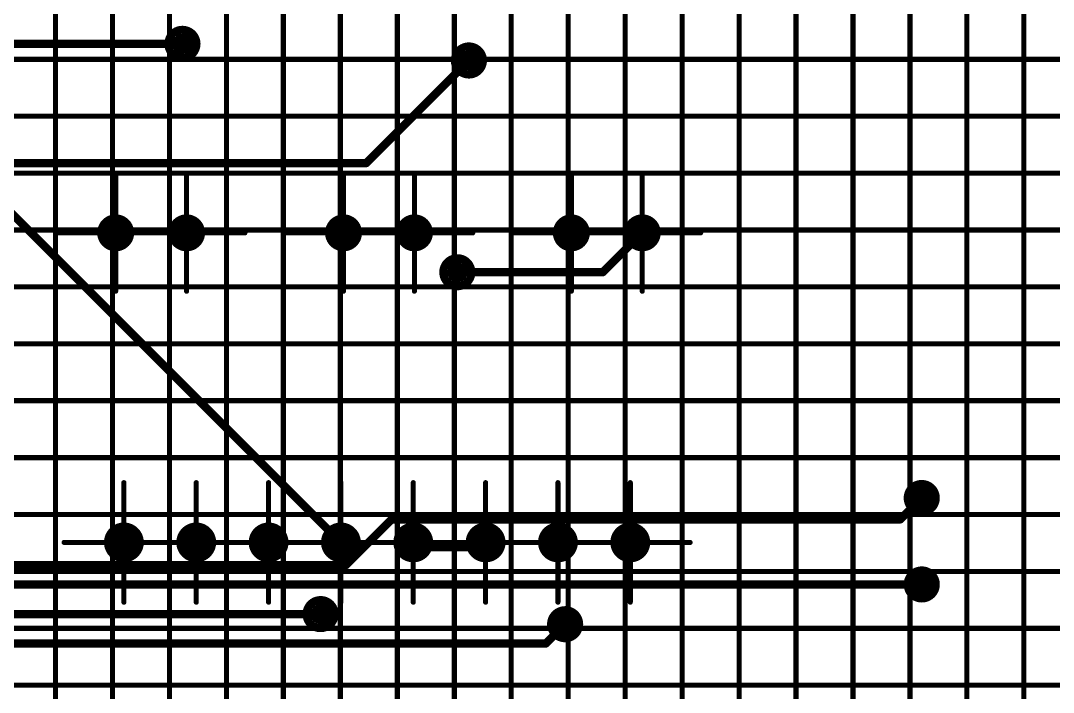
# Model space of a CAD drawing. Header units: millimetres. Extents: x 57 to 898, y 51 to 645.
# Drawn here: x 651.84 to 688.1, y 459.17 to 482.78 of the extents above; entities that cross this region are included whole.
import ezdxf

# ---------------------------------------------------------------- set-up
doc = ezdxf.new("R2010")
doc.units = ezdxf.units.MM
for name, color, linetype in [('Mechanical11', 56, 'Continuous'), ('Mechanical12', 56, 'Continuous'), ('Mechanical7', 56, 'Continuous'), ('Mechanical9', 56, 'Continuous')]:
    doc.layers.add(name, color=color, linetype=linetype)

msp = doc.modelspace()

# ---------------------------------------------------------------- linework, layer by layer
at = {"layer": 'Mechanical11', "color": 7}
for p, q in [((655.176, 475.377), (655.137, 475.362)), ((655.214, 475.362), (655.176, 475.377)), ((655.176, 475.377), (655.176, 475.323)), ((655.176, 475.323), (655.176, 475.377)), ((657.665, 475.377), (657.626, 475.362)), ((657.703, 475.362), (657.665, 475.377)), ((657.665, 475.377), (657.665, 475.323)), ((657.665, 475.323), (657.665, 475.377)), ((663.176, 475.377), (663.137, 475.362)), ((663.214, 475.362), (663.176, 475.377)), ((663.176, 475.377), (663.176, 475.323)), ((663.176, 475.323), (663.176, 475.377)), ((665.665, 475.377), (665.626, 475.362)), ((665.703, 475.362), (665.665, 475.377)), ((665.665, 475.377), (665.665, 475.323)), ((665.665, 475.323), (665.665, 475.377)), ((671.176, 475.377), (671.137, 475.362)), ((671.214, 475.362), (671.176, 475.377)), ((671.176, 475.377), (671.176, 475.323)), ((671.176, 475.323), (671.176, 475.377)), ((673.665, 475.377), (673.626, 475.362)), ((673.703, 475.362), (673.665, 475.377)), ((673.665, 475.377), (673.665, 475.323)), ((673.665, 475.323), (673.665, 475.377)), ((655.137, 475.362), (655.121, 475.323)), ((655.121, 475.323), (655.176, 475.323)), ((655.176, 475.323), (655.23, 475.323)), ((655.176, 475.323), (655.176, 475.269)), ((655.23, 475.323), (655.176, 475.323)), ((655.176, 475.269), (655.214, 475.285)), ((655.23, 475.323), (655.214, 475.362)), ((655.214, 475.285), (655.23, 475.323)), ((657.626, 475.362), (657.611, 475.323)), ((657.611, 475.323), (657.665, 475.323)), ((657.665, 475.323), (657.719, 475.323)), ((657.665, 475.323), (657.665, 475.269)), ((657.719, 475.323), (657.665, 475.323)), ((657.665, 475.269), (657.703, 475.285)), ((657.719, 475.323), (657.703, 475.362)), ((657.703, 475.285), (657.719, 475.323)), ((663.137, 475.362), (663.121, 475.323)), ((663.121, 475.323), (663.176, 475.323)), ((663.176, 475.323), (663.23, 475.323)), ((663.176, 475.323), (663.176, 475.269)), ((663.23, 475.323), (663.176, 475.323)), ((663.176, 475.269), (663.214, 475.285)), ((663.23, 475.323), (663.214, 475.362)), ((663.214, 475.285), (663.23, 475.323)), ((665.626, 475.362), (665.611, 475.323)), ((665.611, 475.323), (665.665, 475.323)), ((665.665, 475.323), (665.719, 475.323)), ((665.665, 475.323), (665.665, 475.269)), ((665.719, 475.323), (665.665, 475.323)), ((665.665, 475.269), (665.703, 475.285)), ((665.719, 475.323), (665.703, 475.362)), ((665.703, 475.285), (665.719, 475.323)), ((671.137, 475.362), (671.121, 475.323)), ((671.121, 475.323), (671.176, 475.323)), ((671.176, 475.323), (671.23, 475.323)), ((671.176, 475.323), (671.176, 475.269)), ((671.23, 475.323), (671.176, 475.323)), ((671.176, 475.269), (671.214, 475.285)), ((671.23, 475.323), (671.214, 475.362)), ((671.214, 475.285), (671.23, 475.323)), ((673.626, 475.362), (673.611, 475.323)), ((673.611, 475.323), (673.665, 475.323)), ((673.665, 475.323), (673.719, 475.323)), ((673.665, 475.323), (673.665, 475.269)), ((673.719, 475.323), (673.665, 475.323)), ((673.665, 475.269), (673.703, 475.285)), ((673.719, 475.323), (673.703, 475.362)), ((673.703, 475.285), (673.719, 475.323)), ((655.388, 464.52), (655.356, 464.443)), ((655.465, 464.552), (655.388, 464.52)), ((655.541, 464.52), (655.465, 464.552)), ((655.465, 464.552), (655.465, 464.443)), ((655.465, 464.443), (655.465, 464.552)), ((655.573, 464.443), (655.541, 464.52)), ((657.928, 464.52), (657.896, 464.443)), ((658.005, 464.552), (657.928, 464.52)), ((658.081, 464.52), (658.005, 464.552)), ((658.005, 464.552), (658.005, 464.443)), ((658.005, 464.443), (658.005, 464.552)), ((658.113, 464.443), (658.081, 464.52)), ((660.468, 464.52), (660.436, 464.443)), ((660.545, 464.552), (660.468, 464.52)), ((660.621, 464.52), (660.545, 464.552)), ((660.545, 464.552), (660.545, 464.443)), ((660.545, 464.443), (660.545, 464.552)), ((660.653, 464.443), (660.621, 464.52)), ((663.008, 464.52), (662.976, 464.443)), ((663.085, 464.552), (663.008, 464.52)), ((663.161, 464.52), (663.085, 464.552)), ((663.085, 464.552), (663.085, 464.443)), ((663.085, 464.443), (663.085, 464.552)), ((663.193, 464.443), (663.161, 464.52)), ((665.548, 464.52), (665.516, 464.443)), ((665.625, 464.552), (665.548, 464.52)), ((665.701, 464.52), (665.625, 464.552)), ((665.625, 464.552), (665.625, 464.443)), ((665.625, 464.443), (665.625, 464.552)), ((665.733, 464.443), (665.701, 464.52)), ((668.088, 464.52), (668.056, 464.443)), ((668.165, 464.552), (668.088, 464.52)), ((668.241, 464.52), (668.165, 464.552)), ((668.165, 464.552), (668.165, 464.443)), ((668.165, 464.443), (668.165, 464.552)), ((668.273, 464.443), (668.241, 464.52)), ((670.628, 464.52), (670.596, 464.443)), ((670.705, 464.552), (670.628, 464.52)), ((670.781, 464.52), (670.705, 464.552)), ((670.705, 464.552), (670.705, 464.443)), ((670.705, 464.443), (670.705, 464.552)), ((670.813, 464.443), (670.781, 464.52)), ((673.168, 464.52), (673.136, 464.443)), ((673.245, 464.552), (673.168, 464.52)), ((673.321, 464.52), (673.245, 464.552)), ((673.245, 464.552), (673.245, 464.443)), ((673.245, 464.443), (673.245, 464.552)), ((673.353, 464.443), (673.321, 464.52)), ((655.356, 464.443), (655.465, 464.443)), ((655.465, 464.443), (655.573, 464.443)), ((657.896, 464.443), (658.005, 464.443)), ((658.005, 464.443), (658.113, 464.443)), ((660.436, 464.443), (660.545, 464.443)), ((660.545, 464.443), (660.653, 464.443)), ((662.976, 464.443), (663.085, 464.443)), ((663.085, 464.443), (663.193, 464.443)), ((665.516, 464.443), (665.625, 464.443)), ((665.625, 464.443), (665.733, 464.443)), ((668.056, 464.443), (668.165, 464.443)), ((668.165, 464.443), (668.273, 464.443)), ((670.596, 464.443), (670.705, 464.443)), ((670.705, 464.443), (670.813, 464.443)), ((673.136, 464.443), (673.245, 464.443)), ((673.245, 464.443), (673.353, 464.443))]:
    msp.add_line(p, q, dxfattribs=at)
for points, const_width in [([(657.698, 481.965, 1), (657.343, 481.965, 1)], 0.356), ([(657.254, 481.965, 1), (657.431, 481.965, 1)], 0.178), ([(657.609, 481.965, 1), (657.787, 481.965, 1)], 0.178), ([(667.757, 481.381, 1), (667.401, 481.381, 1)], 0.356), ([(667.312, 481.381, 1), (667.49, 481.381, 1)], 0.178), ([(667.668, 481.381, 1), (667.845, 481.381, 1)], 0.178), ([(667.35, 473.939, 1), (666.995, 473.939, 1)], 0.356), ([(666.906, 473.939, 1), (667.083, 473.939, 1)], 0.178), ([(667.261, 473.939, 1), (667.439, 473.939, 1)], 0.178), ([(683.657, 466.004, 1), (683.301, 466.004, 1)], 0.356), ([(683.212, 466.004, 1), (683.39, 466.004, 1)], 0.178), ([(683.568, 466.004, 1), (683.746, 466.004, 1)], 0.178), ([(683.657, 462.966, 1), (683.301, 462.966, 1)], 0.356), ([(683.212, 462.966, 1), (683.39, 462.966, 1)], 0.178), ([(683.568, 462.966, 1), (683.746, 462.966, 1)], 0.178), ([(662.55, 461.924, 1), (662.194, 461.924, 1)], 0.356), ([(662.105, 461.924, 1), (662.283, 461.924, 1)], 0.178), ([(662.461, 461.924, 1), (662.638, 461.924, 1)], 0.178), ([(671.135, 461.569, 1), (670.779, 461.569, 1)], 0.356), ([(670.69, 461.569, 1), (670.868, 461.569, 1)], 0.178), ([(671.046, 461.569, 1), (671.224, 461.569, 1)], 0.178)]:
    msp.add_lwpolyline(points, format="xyb", close=True, dxfattribs=dict(at, const_width=const_width))
at = {"layer": 'Mechanical12', "color": 7}
for p, q in [((655.176, 475.323), (655.121, 475.323)), ((655.121, 475.323), (655.137, 475.285)), ((655.137, 475.285), (655.176, 475.269)), ((655.176, 475.269), (655.176, 475.323)), ((657.665, 475.323), (657.611, 475.323)), ((657.611, 475.323), (657.626, 475.285)), ((657.626, 475.285), (657.665, 475.269)), ((657.665, 475.269), (657.665, 475.323)), ((663.176, 475.323), (663.121, 475.323)), ((663.121, 475.323), (663.137, 475.285)), ((663.137, 475.285), (663.176, 475.269)), ((663.176, 475.269), (663.176, 475.323)), ((665.665, 475.323), (665.611, 475.323)), ((665.611, 475.323), (665.626, 475.285)), ((665.626, 475.285), (665.665, 475.269)), ((665.665, 475.269), (665.665, 475.323)), ((671.176, 475.323), (671.121, 475.323)), ((671.121, 475.323), (671.137, 475.285)), ((671.137, 475.285), (671.176, 475.269)), ((671.176, 475.269), (671.176, 475.323)), ((673.665, 475.323), (673.611, 475.323)), ((673.611, 475.323), (673.626, 475.285)), ((673.626, 475.285), (673.665, 475.269)), ((673.665, 475.269), (673.665, 475.323)), ((655.465, 464.443), (655.356, 464.443)), ((655.356, 464.443), (655.388, 464.367)), ((655.388, 464.367), (655.465, 464.335)), ((655.465, 464.335), (655.465, 464.443)), ((655.573, 464.443), (655.465, 464.443)), ((655.465, 464.443), (655.465, 464.335)), ((655.465, 464.335), (655.541, 464.367)), ((655.541, 464.367), (655.573, 464.443)), ((658.005, 464.443), (657.896, 464.443)), ((657.896, 464.443), (657.928, 464.367)), ((657.928, 464.367), (658.005, 464.335)), ((658.005, 464.335), (658.005, 464.443)), ((658.113, 464.443), (658.005, 464.443)), ((658.005, 464.443), (658.005, 464.335)), ((658.005, 464.335), (658.081, 464.367)), ((658.081, 464.367), (658.113, 464.443)), ((660.545, 464.443), (660.436, 464.443)), ((660.436, 464.443), (660.468, 464.367)), ((660.468, 464.367), (660.545, 464.335)), ((660.545, 464.335), (660.545, 464.443)), ((660.653, 464.443), (660.545, 464.443)), ((660.545, 464.443), (660.545, 464.335)), ((660.545, 464.335), (660.621, 464.367)), ((660.621, 464.367), (660.653, 464.443)), ((663.085, 464.443), (662.976, 464.443)), ((662.976, 464.443), (663.008, 464.367)), ((663.008, 464.367), (663.085, 464.335)), ((663.085, 464.335), (663.085, 464.443)), ((663.193, 464.443), (663.085, 464.443)), ((663.085, 464.443), (663.085, 464.335)), ((663.085, 464.335), (663.161, 464.367)), ((663.161, 464.367), (663.193, 464.443)), ((665.625, 464.443), (665.516, 464.443)), ((665.516, 464.443), (665.548, 464.367)), ((665.548, 464.367), (665.625, 464.335)), ((665.625, 464.335), (665.625, 464.443)), ((665.733, 464.443), (665.625, 464.443)), ((665.625, 464.443), (665.625, 464.335)), ((665.625, 464.335), (665.701, 464.367)), ((665.701, 464.367), (665.733, 464.443)), ((668.165, 464.443), (668.056, 464.443)), ((668.056, 464.443), (668.088, 464.367)), ((668.088, 464.367), (668.165, 464.335)), ((668.165, 464.335), (668.165, 464.443)), ((668.273, 464.443), (668.165, 464.443)), ((668.165, 464.443), (668.165, 464.335)), ((668.165, 464.335), (668.241, 464.367)), ((668.241, 464.367), (668.273, 464.443)), ((670.705, 464.443), (670.596, 464.443)), ((670.596, 464.443), (670.628, 464.367)), ((670.628, 464.367), (670.705, 464.335)), ((670.705, 464.335), (670.705, 464.443)), ((670.813, 464.443), (670.705, 464.443)), ((670.705, 464.443), (670.705, 464.335)), ((670.705, 464.335), (670.781, 464.367)), ((670.781, 464.367), (670.813, 464.443)), ((673.245, 464.443), (673.136, 464.443)), ((673.136, 464.443), (673.168, 464.367)), ((673.168, 464.367), (673.245, 464.335)), ((673.245, 464.335), (673.245, 464.443)), ((673.353, 464.443), (673.245, 464.443)), ((673.245, 464.443), (673.245, 464.335)), ((673.245, 464.335), (673.321, 464.367)), ((673.321, 464.367), (673.353, 464.443))]:
    msp.add_line(p, q, dxfattribs=at)
for points, const_width in [([(658.016, 481.965, 1), (657.025, 481.965, 1)], 0.279), ([(656.955, 481.965, 1), (657.095, 481.965, 1)], 0.14), ([(657.448, 481.965, 1), (657.593, 481.965, 1)], 0.145), ([(657.946, 481.965, 1), (658.085, 481.965, 1)], 0.14), ([(668.074, 481.381, 1), (667.083, 481.381, 1)], 0.279), ([(667.014, 481.381, 1), (667.153, 481.381, 1)], 0.14), ([(667.506, 481.381, 1), (667.651, 481.381, 1)], 0.145), ([(668.004, 481.381, 1), (668.144, 481.381, 1)], 0.14), ([(663.899, 477.774, 1), (664.044, 477.774, 1)], 0.145), ([(663.899, 477.774, 1), (664.044, 477.774, 1)], 0.145), ([(655.526, 475.323, 1), (654.826, 475.323, 1)], 0.6), ([(658.015, 475.323, 1), (657.315, 475.323, 1)], 0.6), ([(663.526, 475.323, 1), (662.826, 475.323, 1)], 0.6), ([(666.015, 475.323, 1), (665.315, 475.323, 1)], 0.6), ([(671.526, 475.323, 1), (670.826, 475.323, 1)], 0.6), ([(674.015, 475.323, 1), (673.315, 475.323, 1)], 0.6), ([(654.676, 475.323, 1), (654.976, 475.323, 1)], 0.3), ([(655.376, 475.323, 1), (655.676, 475.323, 1)], 0.3), ([(657.165, 475.323, 1), (657.465, 475.323, 1)], 0.3), ([(657.865, 475.323, 1), (658.165, 475.323, 1)], 0.3), ([(662.676, 475.323, 1), (662.976, 475.323, 1)], 0.3), ([(663.376, 475.323, 1), (663.676, 475.323, 1)], 0.3), ([(665.165, 475.323, 1), (665.465, 475.323, 1)], 0.3), ([(665.865, 475.323, 1), (666.165, 475.323, 1)], 0.3), ([(670.676, 475.323, 1), (670.976, 475.323, 1)], 0.3), ([(671.376, 475.323, 1), (671.676, 475.323, 1)], 0.3), ([(673.165, 475.323, 1), (673.465, 475.323, 1)], 0.3), ([(673.592, 475.323, 1), (673.737, 475.323, 1)], 0.145), ([(673.865, 475.323, 1), (674.165, 475.323, 1)], 0.3), ([(667.668, 473.939, 1), (666.677, 473.939, 1)], 0.279), ([(666.607, 473.939, 1), (666.747, 473.939, 1)], 0.14), ([(667.1, 473.939, 1), (667.245, 473.939, 1)], 0.145), ([(667.598, 473.939, 1), (667.737, 473.939, 1)], 0.14), ([(672.207, 473.939, 1), (672.352, 473.939, 1)], 0.145), ([(672.207, 473.939, 1), (672.352, 473.939, 1)], 0.145), ([(683.974, 466.004, 1), (682.984, 466.004, 1)], 0.279), ([(682.914, 466.004, 1), (683.054, 466.004, 1)], 0.14), ([(683.407, 466.004, 1), (683.552, 466.004, 1)], 0.145), ([(683.905, 466.004, 1), (684.044, 466.004, 1)], 0.14), ([(664.792, 465.252, 1), (664.937, 465.252, 1)], 0.145), ([(664.792, 465.252, 1), (664.937, 465.252, 1)], 0.145), ([(682.654, 465.252, 1), (682.799, 465.252, 1)], 0.145), ([(682.654, 465.252, 1), (682.799, 465.252, 1)], 0.145), ([(655.865, 464.443, 1), (655.065, 464.443, 1)], 0.6), ([(658.405, 464.443, 1), (657.605, 464.443, 1)], 0.6), ([(660.945, 464.443, 1), (660.145, 464.443, 1)], 0.6), ([(663.485, 464.443, 1), (662.685, 464.443, 1)], 0.6), ([(666.025, 464.443, 1), (665.225, 464.443, 1)], 0.6), ([(668.565, 464.443, 1), (667.765, 464.443, 1)], 0.6), ([(671.105, 464.443, 1), (670.305, 464.443, 1)], 0.6), ([(673.645, 464.443, 1), (672.845, 464.443, 1)], 0.6), ([(654.915, 464.443, 1), (655.215, 464.443, 1)], 0.3), ([(655.715, 464.443, 1), (656.015, 464.443, 1)], 0.3), ([(657.455, 464.443, 1), (657.755, 464.443, 1)], 0.3), ([(658.255, 464.443, 1), (658.555, 464.443, 1)], 0.3), ([(659.995, 464.443, 1), (660.295, 464.443, 1)], 0.3), ([(660.795, 464.443, 1), (661.095, 464.443, 1)], 0.3), ([(662.535, 464.443, 1), (662.835, 464.443, 1)], 0.3), ([(663.012, 464.443, 1), (663.157, 464.443, 1)], 0.145), ([(663.335, 464.443, 1), (663.635, 464.443, 1)], 0.3), ([(665.075, 464.443, 1), (665.375, 464.443, 1)], 0.3), ([(665.544, 464.443, 1), (665.705, 464.443, 1)], 0.161), ([(665.875, 464.443, 1), (666.175, 464.443, 1)], 0.3), ([(667.615, 464.443, 1), (667.915, 464.443, 1)], 0.3), ([(668.084, 464.443, 1), (668.245, 464.443, 1)], 0.161), ([(668.415, 464.443, 1), (668.715, 464.443, 1)], 0.3), ([(670.155, 464.443, 1), (670.455, 464.443, 1)], 0.3), ([(670.955, 464.443, 1), (671.255, 464.443, 1)], 0.3), ([(672.695, 464.443, 1), (672.995, 464.443, 1)], 0.3), ([(673.495, 464.443, 1), (673.795, 464.443, 1)], 0.3), ([(665.692, 464.295, 1), (665.854, 464.295, 1)], 0.161), ([(665.692, 464.295, 1), (665.854, 464.295, 1)], 0.161), ([(667.936, 464.295, 1), (668.097, 464.295, 1)], 0.161), ([(667.936, 464.295, 1), (668.097, 464.295, 1)], 0.161), ([(663.188, 463.648, 1), (663.333, 463.648, 1)], 0.145), ([(663.188, 463.648, 1), (663.333, 463.648, 1)], 0.145), ([(683.974, 462.966, 1), (682.984, 462.966, 1)], 0.279), ([(682.914, 462.966, 1), (683.054, 462.966, 1)], 0.14), ([(683.407, 462.966, 1), (683.552, 462.966, 1)], 0.145), ([(683.905, 462.966, 1), (684.044, 462.966, 1)], 0.14), ([(662.867, 461.924, 1), (661.876, 461.924, 1)], 0.279), ([(661.807, 461.924, 1), (661.946, 461.924, 1)], 0.14), ([(662.299, 461.924, 1), (662.444, 461.924, 1)], 0.145), ([(662.797, 461.924, 1), (662.937, 461.924, 1)], 0.14), ([(671.452, 461.569, 1), (670.462, 461.569, 1)], 0.279), ([(670.392, 461.569, 1), (670.531, 461.569, 1)], 0.14), ([(670.884, 461.569, 1), (671.029, 461.569, 1)], 0.145), ([(671.382, 461.569, 1), (671.522, 461.569, 1)], 0.14), ([(670.206, 460.89, 1), (670.351, 460.89, 1)], 0.145), ([(670.206, 460.89, 1), (670.351, 460.89, 1)], 0.145)]:
    msp.add_lwpolyline(points, format="xyb", close=True, dxfattribs=dict(at, const_width=const_width))
for points, const_width in [([(648.603, 481.965), (657.52, 481.965)], 0.29), ([(663.972, 477.774), (667.579, 481.381)], 0.29), ([(627.726, 477.774), (663.972, 477.774)], 0.29), ([(650.465, 477.063), (663.085, 464.443)], 0.29), ([(672.28, 473.939), (673.665, 475.323)], 0.29), ([(667.172, 473.939), (672.28, 473.939)], 0.29), ([(682.727, 465.252), (683.479, 466.004)], 0.29), ([(663.261, 463.648), (664.864, 465.252)], 0.29), ([(664.864, 465.252), (682.727, 465.252)], 0.29), ([(665.625, 464.443), (665.773, 464.295)], 0.323), ([(668.017, 464.295), (668.165, 464.443)], 0.323), ([(665.773, 464.295), (668.017, 464.295)], 0.323), ([(642.7, 463.648), (663.261, 463.648)], 0.29), ([(640.842, 462.966), (683.479, 462.966)], 0.29), ([(643.195, 461.924), (662.372, 461.924)], 0.29), ([(670.278, 460.89), (670.957, 461.569)], 0.29), ([(643.933, 460.89), (670.278, 460.89)], 0.29)]:
    msp.add_lwpolyline(points, dxfattribs=dict(at, const_width=const_width))
at = {"layer": 'Mechanical7', "color": 7, "const_width": 0.18}
for points in [[(655.176, 473.273), (655.176, 477.373)], [(657.665, 473.273), (657.665, 477.373)], [(663.176, 473.273), (663.176, 477.373)], [(665.665, 473.273), (665.665, 477.373)], [(671.176, 473.273), (671.176, 477.373)], [(673.665, 473.273), (673.665, 477.373)], [(653.126, 475.323), (657.226, 475.323)], [(655.615, 475.323), (659.715, 475.323)], [(661.126, 475.323), (665.226, 475.323)], [(663.615, 475.323), (667.715, 475.323)], [(669.126, 475.323), (673.226, 475.323)], [(671.615, 475.323), (675.715, 475.323)], [(655.465, 462.343), (655.465, 466.543)], [(658.005, 462.343), (658.005, 466.543)], [(660.545, 462.343), (660.545, 466.543)], [(663.085, 462.343), (663.085, 466.543)], [(665.625, 462.343), (665.625, 466.543)], [(668.165, 462.343), (668.165, 466.543)], [(670.705, 462.343), (670.705, 466.543)], [(673.245, 462.343), (673.245, 466.543)], [(653.365, 464.443), (657.565, 464.443)], [(655.905, 464.443), (660.105, 464.443)], [(658.445, 464.443), (662.645, 464.443)], [(660.985, 464.443), (665.185, 464.443)], [(663.525, 464.443), (667.725, 464.443)], [(666.065, 464.443), (670.265, 464.443)], [(668.605, 464.443), (672.805, 464.443)], [(671.145, 464.443), (675.345, 464.443)]]:
    msp.add_lwpolyline(points, dxfattribs=at)
at = {"layer": 'Mechanical7', "color": 7, "const_width": 0.09}
for points in [[(655.131, 477.373, 1), (655.221, 477.373, 1)], [(657.62, 477.373, 1), (657.71, 477.373, 1)], [(663.131, 477.373, 1), (663.221, 477.373, 1)], [(665.62, 477.373, 1), (665.71, 477.373, 1)], [(671.131, 477.373, 1), (671.221, 477.373, 1)], [(673.62, 477.373, 1), (673.71, 477.373, 1)], [(653.081, 475.323, 1), (653.171, 475.323, 1)], [(655.57, 475.323, 1), (655.66, 475.323, 1)], [(657.181, 475.323, 1), (657.271, 475.323, 1)], [(659.67, 475.323, 1), (659.76, 475.323, 1)], [(661.081, 475.323, 1), (661.171, 475.323, 1)], [(663.57, 475.323, 1), (663.66, 475.323, 1)], [(665.181, 475.323, 1), (665.271, 475.323, 1)], [(667.67, 475.323, 1), (667.76, 475.323, 1)], [(669.081, 475.323, 1), (669.171, 475.323, 1)], [(671.57, 475.323, 1), (671.66, 475.323, 1)], [(673.181, 475.323, 1), (673.271, 475.323, 1)], [(675.67, 475.323, 1), (675.76, 475.323, 1)], [(655.131, 473.273, 1), (655.221, 473.273, 1)], [(657.62, 473.273, 1), (657.71, 473.273, 1)], [(663.131, 473.273, 1), (663.221, 473.273, 1)], [(665.62, 473.273, 1), (665.71, 473.273, 1)], [(671.131, 473.273, 1), (671.221, 473.273, 1)], [(673.62, 473.273, 1), (673.71, 473.273, 1)], [(655.42, 466.543, 1), (655.51, 466.543, 1)], [(657.96, 466.543, 1), (658.05, 466.543, 1)], [(660.5, 466.543, 1), (660.59, 466.543, 1)], [(663.04, 466.543, 1), (663.13, 466.543, 1)], [(665.58, 466.543, 1), (665.67, 466.543, 1)], [(668.12, 466.543, 1), (668.21, 466.543, 1)], [(670.66, 466.543, 1), (670.75, 466.543, 1)], [(673.2, 466.543, 1), (673.29, 466.543, 1)], [(653.32, 464.443, 1), (653.41, 464.443, 1)], [(655.86, 464.443, 1), (655.95, 464.443, 1)], [(657.52, 464.443, 1), (657.61, 464.443, 1)], [(658.4, 464.443, 1), (658.49, 464.443, 1)], [(660.06, 464.443, 1), (660.15, 464.443, 1)], [(660.94, 464.443, 1), (661.03, 464.443, 1)], [(662.6, 464.443, 1), (662.69, 464.443, 1)], [(663.48, 464.443, 1), (663.57, 464.443, 1)], [(665.14, 464.443, 1), (665.23, 464.443, 1)], [(666.02, 464.443, 1), (666.11, 464.443, 1)], [(667.68, 464.443, 1), (667.77, 464.443, 1)], [(668.56, 464.443, 1), (668.65, 464.443, 1)], [(670.22, 464.443, 1), (670.31, 464.443, 1)], [(671.1, 464.443, 1), (671.19, 464.443, 1)], [(672.76, 464.443, 1), (672.85, 464.443, 1)], [(675.3, 464.443, 1), (675.39, 464.443, 1)], [(655.42, 462.343, 1), (655.51, 462.343, 1)], [(657.96, 462.343, 1), (658.05, 462.343, 1)], [(660.5, 462.343, 1), (660.59, 462.343, 1)], [(663.04, 462.343, 1), (663.13, 462.343, 1)], [(665.58, 462.343, 1), (665.67, 462.343, 1)], [(668.12, 462.343, 1), (668.21, 462.343, 1)], [(670.66, 462.343, 1), (670.75, 462.343, 1)], [(673.2, 462.343, 1), (673.29, 462.343, 1)]]:
    msp.add_lwpolyline(points, format="xyb", close=True, dxfattribs=at)
at = {"layer": 'Mechanical9', "color": 7, "const_width": 0.18}
for points in [[(653.065, 336.823), (653.065, 517.423)], [(655.065, 336.823), (655.065, 517.423)], [(657.065, 336.823), (657.065, 517.423)], [(659.065, 336.823), (659.065, 517.423)], [(661.065, 336.823), (661.065, 517.423)], [(663.065, 336.823), (663.065, 517.423)], [(665.065, 336.823), (665.065, 517.423)], [(667.065, 336.823), (667.065, 517.423)], [(669.065, 336.823), (669.065, 517.423)], [(671.065, 336.823), (671.065, 517.423)], [(673.065, 336.823), (673.065, 517.423)], [(675.065, 336.823), (675.065, 517.423)], [(677.065, 336.823), (677.065, 517.423)], [(679.065, 336.823), (679.065, 517.423)], [(681.065, 336.823), (681.065, 517.423)], [(683.065, 336.823), (683.065, 517.423)], [(685.065, 336.823), (685.065, 517.423)], [(687.065, 336.823), (687.065, 517.423)], [(619.065, 481.423), (740.165, 481.423)], [(619.065, 479.423), (740.165, 479.423)], [(619.065, 477.423), (740.165, 477.423)], [(619.065, 475.423), (740.165, 475.423)], [(619.065, 473.423), (740.165, 473.423)], [(619.065, 471.423), (740.165, 471.423)], [(619.065, 469.423), (740.165, 469.423)], [(619.065, 467.423), (740.165, 467.423)], [(619.065, 465.423), (740.165, 465.423)], [(619.065, 463.423), (740.165, 463.423)], [(619.065, 461.423), (740.165, 461.423)], [(619.065, 459.423), (740.165, 459.423)]]:
    msp.add_lwpolyline(points, dxfattribs=at)

doc.saveas('drawing.dxf')
